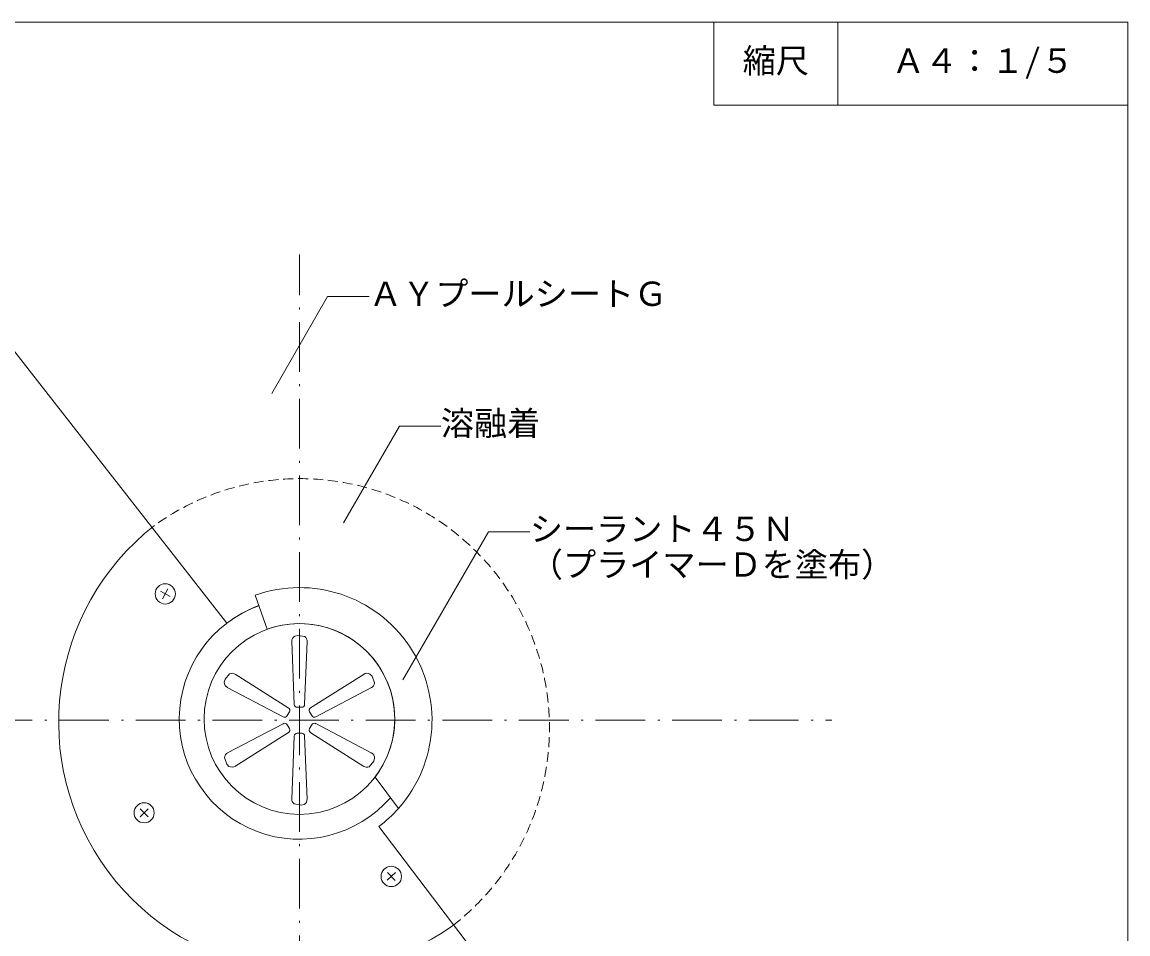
# Model space of a CAD drawing. Units: millimetres, scale not verified. Extents: x -675 to 675, y -471 to 460.
# Drawn here: x 8 to 675, y -90 to 460 of the extents above; entities that cross this region are included whole.
import ezdxf
from ezdxf.enums import TextEntityAlignment as Align

# ---------------------------------------------------------------- set-up
doc = ezdxf.new("R2010")
doc.units = ezdxf.units.MM
doc.header["$LTSCALE"] = 5
doc.linetypes.add('DASHED1', pattern=[1.8, 1.2, -0.6])
doc.linetypes.add('DASHED_DOTTED', pattern=[9.25, 6, -1.5, 0.25, -1.5])
for name, color, linetype, lineweight in [('1-0_芯・寸法線', 2, 'DASHED_DOTTED', 9), ('1-4_リベットルーフ', 5, 'Continuous', 9), ('1-5_ＦＬ鋼板・ディスク', 8, 'Continuous', 18), ('1-6_アンカー類', 4, 'Continuous', 9), ('1-7_設備', 3, 'Continuous', 9), ('1-B_その他', 30, 'Continuous', 18), ('E-0', 7, 'Continuous', 9), ('F-0', 7, 'Continuous', 9)]:
    doc.layers.add(name, color=color, linetype=linetype, lineweight=lineweight)
doc.styles.add('ＭＳ ゴシック', font='')
doc.styles.get('ＭＳ ゴシック').set_extended_font_data('MS Gothic')

msp = doc.modelspace()

# ---------------------------------------------------------------- linework, layer by layer
at = {"layer": '1-0_芯・寸法線'}
for p, q in [((175, -259.657), (175, 319.817)), ((-525, 38.889), (496.406, 38.889))]:
    msp.add_line(p, q, dxfattribs=at)
at = {"layer": '1-4_リベットルーフ'}
for p, q in [((-44.158, 321.403), (131.26, 97.537)), ((222.868, -25.21), (364.995, -211.937))]:
    msp.add_line(p, q, dxfattribs=at)
for centre, radius, start, end in [((176.646, 37.008), 75.655, 110.228, 126.863), ((175, 38.889), 80, 306.752, 318.27625)]:
    msp.add_arc(centre, radius, start, end, dxfattribs=at)
at = {"layer": '1-5_ＦＬ鋼板・ディスク', "linetype": 'DASHED1'}
msp.add_arc((175.289, 34.027), 150.587, 307.734, 125.698, dxfattribs=at)
at = {"layer": '1-5_ＦＬ鋼板・ディスク'}
for centre, radius, start, end in [((180.266, 37.73), 150.598, 128.058, 305.373), ((175, 39.643), 72.536, 109.72846, 319.12012)]:
    msp.add_arc(centre, radius, start, end, dxfattribs=at)
at = {"layer": '1-6_アンカー類'}
for p, q in [((96.988, 113.457), (91.028, 116.725)), ((95.646, 118.069), (92.376, 112.113)), ((78.856, -14.529), (83.662, -19.339)), ((83.662, -14.529), (78.856, -19.339)), ((227.952, -57.683), (232.892, -53.019)), ((228.09, -52.881), (232.76, -57.821))]:
    msp.add_line(p, q, dxfattribs=at)
for centre, radius in [((94.01, 115.09), 6.103), ((81.259, -16.934), 6.054), ((230.425, -55.351), 6.15)]:
    msp.add_circle(centre, radius, dxfattribs=at)
at = {"layer": '1-7_設備'}
for p, q in [((171.866, 48.402), (170.387, 86.552)), ((179.653, 86.466), (178.134, 48.505)), ((136.123, 66.707), (168.239, 46.411)), ((181.671, 46.36), (213.971, 66.715)), ((165.194, 40.931), (131.416, 58.726)), ((218.529, 58.648), (184.895, 40.983)), ((167.606, 41.653), (168.909, 43.91)), ((173.697, 46.675), (176.303, 46.675)), ((181.091, 43.91), (182.394, 41.653)), ((131.471, 19.129), (165.105, 36.795)), ((168.909, 33.867), (167.606, 36.125)), ((182.394, 36.125), (181.091, 33.867)), ((184.806, 36.847), (218.584, 19.052)), ((168.329, 31.418), (136.029, 11.062)), ((170.347, -8.688), (171.866, 29.272)), ((176.303, 31.103), (173.697, 31.103)), ((178.134, 29.376), (179.613, -8.774)), ((213.877, 11.071), (181.761, 31.367))]:
    msp.add_line(p, q, dxfattribs=at)
for points in [[(172.185, 89.641), (173.973, 90.099), (178.183, 89.405)], [(129.64, 61.827), (130.137, 63.604), (132.843, 66.903)], [(217.545, 66.703), (218.836, 65.383), (220.34, 61.39)], [(132.455, 11.075), (131.164, 12.394), (129.66, 16.387)], [(220.36, 15.951), (219.863, 14.173), (217.157, 10.874)], [(177.815, -11.863), (176.027, -12.321), (171.817, -11.627)]]:
    msp.add_lwpolyline(points, dxfattribs=at)
msp.add_circle((175, 39.643), 57.536, dxfattribs=at)
for centre, radius, start, end in [((173.939, 86.552), 3.552, 119.595, 184.439), ((175.979, 86.466), 3.673, 355.423, 53.133), ((134.287, 63.525), 3.673, 55.423, 113.133), ((215.747, 63.639), 3.552, 59.595, 124.439), ((133.192, 61.802), 3.552, 179.595, 244.439), ((216.693, 61.829), 3.673, 295.423, 353.133), ((173.697, 48.509), 1.834, 181.1, 270), ((176.303, 48.505), 1.831, 270, 0), ((166.017, 42.57), 1.834, 241.1, 330), ((167.324, 44.826), 1.831, 330, 60), ((182.679, 44.827), 1.834, 121.1, 210), ((183.98, 42.568), 1.831, 210, 300), ((166.02, 35.209), 1.831, 30, 120), ((167.321, 32.95), 1.834, 301.1, 30), ((182.676, 32.952), 1.831, 150, 240), ((183.983, 35.207), 1.834, 61.1, 150), ((173.697, 29.272), 1.831, 90, 180), ((176.303, 29.269), 1.834, 1.1, 90), ((133.307, 15.948), 3.673, 115.423, 173.133), ((216.808, 15.976), 3.552, 359.595, 64.439), ((134.253, 14.139), 3.552, 239.595, 304.439), ((215.713, 14.252), 3.673, 235.423, 293.133), ((174.021, -8.688), 3.673, 175.423, 233.133), ((176.061, -8.774), 3.552, 299.595, 4.439)]:
    msp.add_arc(centre, radius, start, end, dxfattribs=at)
at = {"layer": '1-B_その他'}
for p, q in [((148.281, 114.295), (155.475, 93.765)), ((220.603, 4.56), (234.709, -14.354))]:
    msp.add_line(p, q, dxfattribs=at)
for centre, radius, start, end in [((175, 38.889), 80, 318.27625, 109.511), ((175, 39.643), 57.536, 322.42835, 109.83725)]:
    msp.add_arc(centre, radius, start, end, dxfattribs=at)
at = {"layer": 'E-0'}
for p, q in [((191.97, 294.425), (158.269, 236.054)), ((191.97, 294.425), (216.97, 294.425)), ((235.356, 216.289), (201.655, 157.918)), ((235.356, 216.289), (260.356, 216.289)), ((289.06, 152.569), (237.445, 63.168)), ((289.06, 152.569), (314.06, 152.569))]:
    msp.add_line(p, q, dxfattribs=at)
at = {"layer": 'F-0'}
msp.add_line((500, 460), (500, 410), dxfattribs=at)
for points in [[(-675, 460), (675, 460), (675, -440), (-675, -440)], [(425, 460), (425, 410), (675, 410)]]:
    msp.add_lwpolyline(points, dxfattribs=at)

# ---------------------------------------------------------------- texts
at = {"layer": 'E-0', "style": 'ＭＳ ゴシック'}
for s, p in [('縮尺', (442.5, 425)), ('Ａ４：１/５', (532.5, 425)), ('ＡＹプールシートＧ', (216.97, 284.425)), ('溶融着', (260.356, 206.289)), ('シーラント４５Ｎ', (314.06, 142.569)), ('（プライマーＤを塗布）', (314.06, 121.062))]:
    msp.add_text(s, height=14.66, dxfattribs=at).set_placement(p, align=Align.BOTTOM_LEFT)

doc.saveas('drawing.dxf')
